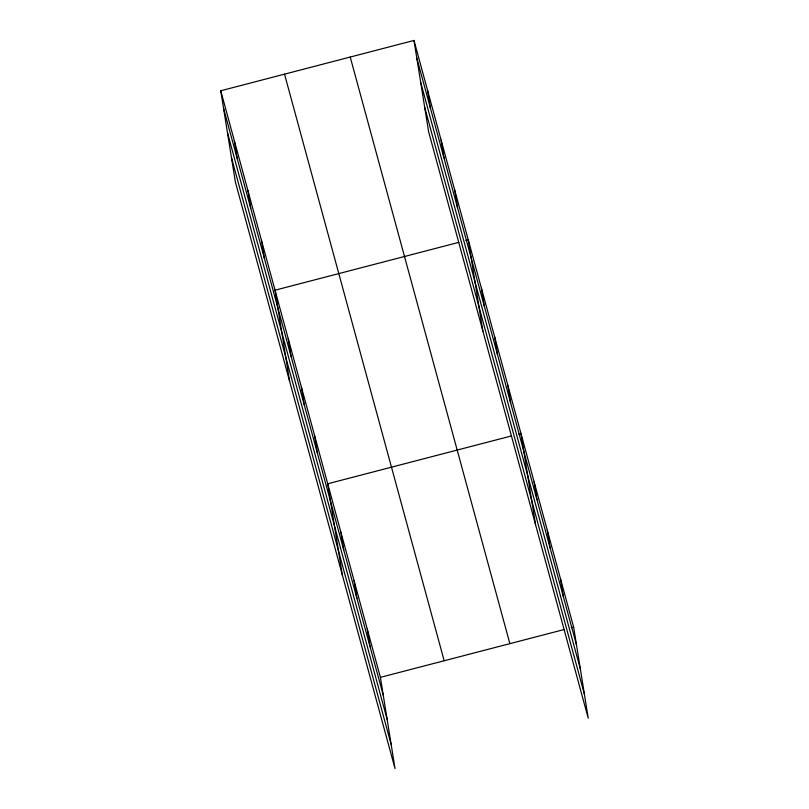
<?xml version="1.0" encoding="UTF-8"?>
<svg xmlns="http://www.w3.org/2000/svg" width="809" height="809" viewBox="0 0 809 809"><rect width="100%" height="100%" fill="white"/><g stroke="black" fill="none" stroke-linecap="round" stroke-linejoin="round"><path stroke-width="1.21" d="M220.756 90.76L380.402 677.355L395.014 768.55L235.368 181.944L220.756 90.76L413.986 40.45L573.632 627.056L588.244 718.24L428.598 131.645L413.986 40.45M458.824 242.356L275.04 290.198L289.642 381.393M465.903 240.506L468.269 239.899L482.872 331.083M511.5 435.93L327.726 483.782L342.328 574.966M518.589 434.089L520.956 433.472L535.558 524.667M380.402 677.355L564.186 629.513M571.275 627.673L573.632 627.056M416.837 58.238L576.483 644.844M420.72 82.457L580.366 669.063M424.715 107.415L584.361 694.021M350.226 57.055L509.872 643.661M284.525 74.155L444.171 660.761M223.608 108.548L383.254 695.153M227.491 132.767L387.137 719.373M231.485 157.725L391.131 744.331M560.465 578.657L563.317 596.445M547.288 530.269L550.14 548.057M534.122 481.871L536.974 499.659M507.779 385.084L510.631 402.872M494.612 336.686L497.464 354.473M481.436 288.287L484.288 306.085M454.698 190.034L457.55 207.822M441.127 140.169L443.979 157.967M427.557 90.315L430.408 108.103M367.235 628.967L370.087 646.755M354.059 580.569L356.911 598.357M340.892 532.18L343.744 549.968M314.549 435.384L317.401 453.171M301.383 386.995L304.235 404.783M288.206 338.597L291.058 356.385M261.469 240.344L264.321 258.132M247.898 190.479L250.75 208.267M234.327 140.614L237.179 158.412"/></g></svg>
